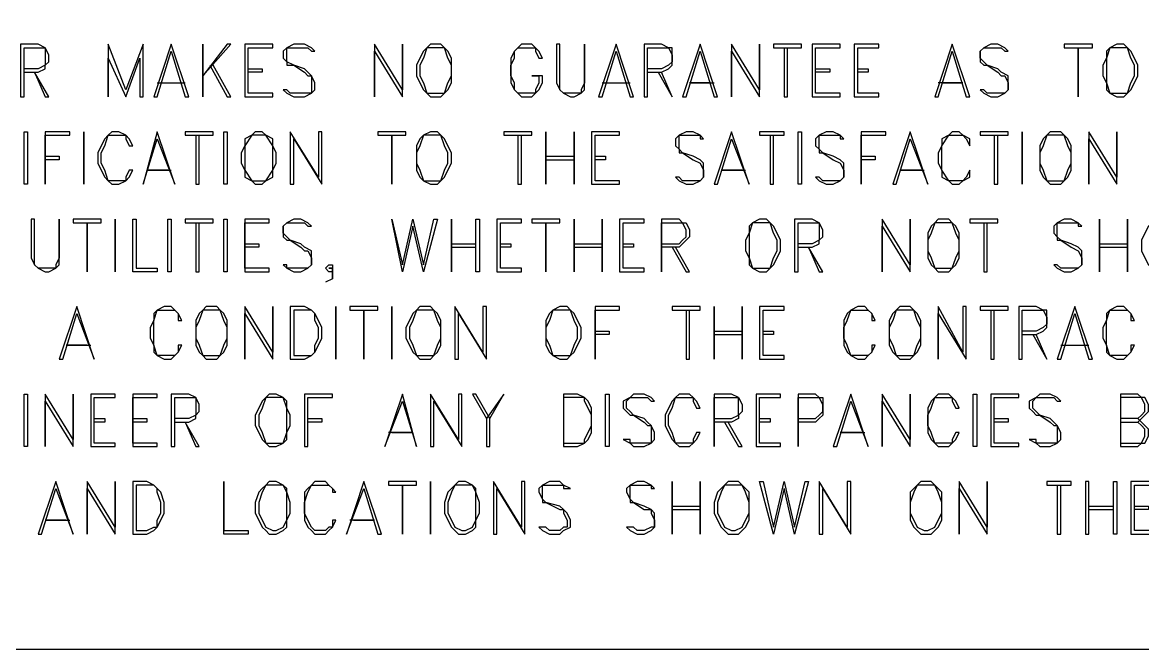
# Model space of a CAD drawing. Header units: metres. Extents: x 0 to 4950, y 0 to 3150.
# Drawn here: x 265.5 to 585.3, y 0 to 179.2 of the extents above; entities that cross this region are included whole.
import ezdxf

# ---------------------------------------------------------------- set-up
doc = ezdxf.new("R2010")
doc.units = ezdxf.units.M
doc.layers.add('SITE_BASE', color=7, linetype='Continuous')

msp = doc.modelspace()

# ---------------------------------------------------------------- linework, layer by layer
at = {"layer": 'SITE_BASE'}
for p, q in [((304, 162), (312, 162)), ((305, 162), (311, 162)), ((431, 162), (439, 162)), ((432, 162), (438, 162)), ((415, 141), (423, 141)), ((415, 140), (423, 140)), ((388, 116), (395, 116)), ((423, 116), (431, 116)), ((573, 116), (581, 116)), ((388, 115), (395, 115)), ((423, 115), (431, 115)), ((573, 115), (581, 115)), ((354, 108), (354, 107)), ((463, 91), (471, 91)), ((463, 90), (471, 90)), ((562, 87), (570, 87)), ((563, 87), (569, 87)), ((584, 66), (579, 66)), ((579, 65), (584, 65)), ((451, 41), (459, 41)), ((451, 40), (459, 40)), ((570, 41), (577, 41)), ((570, 40), (577, 40))]:
    msp.add_line(p, q, dxfattribs=at)
for points in [[(0, 3150), (4950, 3150), (4950, 0), (0, 0), (0, 3150)], [(266, 165), (270, 165), (272, 166), (272, 167), (273, 168), (273, 170), (272, 172), (270, 173), (265, 173), (265, 158), (266, 158), (266, 172), (270, 172), (272, 172), (272, 170), (272, 168), (272, 167), (270, 166), (266, 166)], [(290, 173), (290, 158), (290, 169), (295, 158), (299, 169), (299, 158), (300, 158), (300, 173), (295, 160), (290, 173)], [(308, 173), (303, 158), (304, 158), (308, 171), (312, 158), (313, 158), (308, 173)], [(317, 158), (317, 173), (317, 158)], [(325, 173), (324, 173), (317, 164), (325, 173)], [(329, 173), (329, 158), (337, 158), (337, 159), (330, 159), (330, 172), (337, 172), (337, 173), (329, 173)], [(340, 160), (341, 159), (343, 158), (346, 158), (348, 159), (349, 160), (349, 162), (348, 164), (347, 165), (346, 166), (343, 167), (341, 168), (341, 169), (341, 171), (341, 172), (343, 172), (346, 172), (347, 172), (348, 171), (349, 171), (348, 172), (346, 173), (343, 173), (341, 172), (340, 171), (340, 169), (341, 168), (341, 167), (343, 167), (346, 165), (347, 164), (348, 164), (348, 162), (348, 160), (348, 159), (346, 159), (343, 159), (342, 159), (341, 160), (340, 160)], [(366, 173), (366, 158), (366, 171), (374, 158), (374, 173), (374, 160), (366, 173)], [(382, 173), (381, 172), (380, 171), (379, 169), (378, 167), (378, 164), (379, 162), (380, 160), (381, 159), (382, 158), (385, 158), (386, 159), (387, 160), (388, 162), (388, 164), (388, 167), (388, 169), (387, 171), (386, 172), (385, 173), (382, 173)], [(411, 164), (413, 164), (413, 162), (412, 160), (412, 159), (411, 159), (408, 159), (407, 159), (406, 160), (406, 162), (405, 164), (405, 167), (406, 169), (406, 171), (407, 172), (408, 172), (411, 172), (412, 172), (412, 171), (413, 169), (414, 169), (413, 171), (412, 172), (411, 173), (408, 173), (407, 172), (406, 171), (405, 169), (405, 167), (405, 164), (405, 162), (406, 160), (407, 159), (408, 158), (411, 158), (412, 159), (413, 160), (414, 162), (414, 164), (411, 164)], [(426, 173), (426, 162), (425, 160), (425, 159), (423, 159), (422, 159), (420, 159), (419, 160), (419, 162), (419, 173), (418, 173), (418, 162), (419, 160), (420, 159), (422, 158), (423, 158), (425, 159), (426, 160), (426, 162), (426, 173)], [(435, 173), (430, 158), (431, 158), (435, 171), (439, 158), (440, 158), (435, 173)], [(444, 165), (448, 165), (450, 166), (451, 167), (451, 168), (451, 170), (451, 172), (450, 172), (448, 173), (443, 173), (443, 158), (444, 158), (444, 172), (448, 172), (450, 172), (451, 170), (451, 168), (450, 167), (448, 166), (444, 166)], [(459, 173), (454, 158), (455, 158), (459, 171), (463, 158), (464, 158), (459, 173)], [(468, 173), (468, 158), (468, 171), (476, 158), (476, 173), (476, 160), (468, 173)], [(488, 172), (488, 173), (480, 173), (480, 172), (488, 172)], [(491, 173), (491, 158), (499, 158), (499, 159), (492, 159), (492, 172), (499, 172), (499, 173), (491, 173)], [(503, 173), (503, 158), (510, 158), (510, 159), (504, 159), (504, 172), (510, 172), (510, 173), (503, 173)], [(531, 173), (526, 158), (527, 158), (531, 171), (535, 158), (536, 158), (531, 173)], [(539, 160), (540, 159), (542, 158), (544, 158), (546, 159), (547, 160), (547, 162), (547, 164), (545, 165), (544, 166), (541, 167), (540, 168), (539, 169), (539, 171), (540, 172), (542, 172), (544, 172), (545, 172), (546, 171), (547, 171), (546, 172), (544, 173), (542, 173), (540, 172), (539, 171), (539, 169), (539, 168), (540, 167), (541, 167), (544, 165), (545, 164), (546, 164), (547, 162), (547, 160), (546, 159), (544, 159), (542, 159), (541, 159), (540, 160), (539, 160)], [(571, 172), (571, 173), (563, 173), (563, 172), (571, 172)], [(578, 173), (576, 172), (575, 171), (575, 169), (574, 167), (574, 164), (575, 162), (575, 160), (576, 159), (578, 158), (580, 158), (581, 159), (582, 160), (583, 162), (584, 164), (584, 167), (583, 169), (582, 171), (581, 172), (580, 173), (578, 173)], [(383, 172), (381, 172), (380, 169), (379, 167), (379, 164), (380, 162), (381, 159), (383, 159), (384, 159), (386, 159), (387, 162), (388, 164), (388, 167), (387, 169), (386, 172), (384, 172), (383, 172)], [(483, 172), (483, 158), (484, 158), (484, 172)], [(567, 172), (567, 158), (567, 172)], [(578, 172), (576, 172), (575, 169), (575, 167), (575, 164), (575, 162), (576, 159), (578, 159), (579, 159), (581, 159), (582, 162), (583, 164), (583, 167), (582, 169), (581, 172), (579, 172), (578, 172)], [(319, 167), (324, 158), (325, 158), (320, 167)], [(269, 165), (272, 158), (273, 158), (269, 165)], [(330, 166), (334, 166), (334, 165), (330, 165)], [(447, 165), (451, 158), (448, 165)], [(492, 166), (496, 166), (496, 165), (492, 165)], [(504, 166), (507, 166), (507, 165), (504, 165)], [(462, 162), (456, 162), (463, 162)], [(528, 162), (534, 162), (527, 162)], [(267, 133), (266, 133), (266, 148), (267, 148), (267, 133)], [(272, 148), (272, 133), (272, 147), (279, 147), (279, 148), (272, 148)], [(283, 133), (283, 148), (283, 133)], [(297, 137), (296, 137), (295, 135), (295, 134), (293, 134), (291, 134), (290, 134), (289, 137), (288, 139), (288, 142), (289, 144), (290, 147), (291, 147), (293, 147), (295, 147), (295, 146), (296, 144), (297, 144), (296, 146), (295, 147), (293, 148), (291, 148), (290, 147), (289, 146), (288, 144), (287, 142), (287, 139), (288, 137), (289, 135), (290, 134), (291, 133), (293, 133), (295, 134), (296, 135), (297, 137)], [(304, 148), (300, 133), (304, 146), (309, 133), (304, 148)], [(320, 147), (320, 148), (312, 148), (312, 147), (320, 147)], [(324, 133), (323, 133), (323, 148), (324, 148), (324, 133)], [(332, 148), (331, 147), (329, 146), (329, 144), (328, 142), (328, 139), (329, 137), (329, 135), (331, 134), (332, 133), (334, 133), (335, 134), (337, 135), (337, 137), (338, 139), (338, 142), (337, 144), (337, 146), (335, 147), (334, 148), (332, 148)], [(351, 133), (351, 148), (350, 148), (350, 135), (342, 148), (342, 133), (343, 133), (343, 146), (351, 133)], [(375, 147), (375, 148), (367, 148), (367, 147), (375, 147)], [(382, 148), (380, 147), (379, 146), (378, 144), (378, 142), (378, 139), (378, 137), (379, 135), (380, 134), (382, 133), (384, 133), (385, 134), (386, 135), (387, 137), (388, 139), (388, 142), (387, 144), (386, 146), (385, 147), (384, 148), (382, 148)], [(411, 147), (411, 148), (403, 148), (403, 147), (411, 147)], [(415, 133), (415, 148), (415, 133)], [(423, 148), (423, 133), (423, 148)], [(428, 148), (428, 133), (436, 133), (436, 134), (429, 134), (429, 147), (436, 147), (436, 148), (428, 148)], [(452, 135), (453, 134), (455, 133), (457, 133), (459, 134), (460, 135), (460, 137), (460, 139), (459, 140), (457, 141), (454, 142), (453, 143), (453, 144), (453, 146), (453, 147), (455, 147), (457, 147), (459, 147), (459, 146), (460, 146), (459, 147), (457, 148), (455, 148), (453, 147), (452, 146), (452, 144), (453, 143), (453, 142), (454, 142), (457, 140), (459, 139), (460, 137), (460, 135), (459, 134), (457, 134), (455, 134), (454, 134), (453, 135), (452, 135)], [(468, 148), (463, 133), (464, 133), (468, 146), (473, 133), (468, 148)], [(483, 147), (483, 148), (476, 148), (476, 147), (483, 147)], [(488, 133), (487, 133), (487, 148), (488, 148), (488, 133)], [(492, 135), (493, 134), (495, 133), (497, 133), (499, 134), (500, 135), (500, 137), (500, 139), (499, 140), (497, 141), (494, 142), (493, 143), (493, 144), (493, 146), (493, 147), (495, 147), (497, 147), (499, 147), (499, 146), (500, 146), (499, 147), (497, 148), (495, 148), (493, 147), (492, 146), (492, 144), (493, 143), (493, 142), (494, 142), (497, 140), (499, 139), (500, 137), (500, 135), (499, 134), (497, 134), (495, 134), (494, 134), (493, 135), (492, 135)], [(505, 148), (505, 133), (505, 147), (512, 147), (512, 148), (505, 148)], [(519, 148), (514, 133), (515, 133), (519, 146), (524, 133), (519, 148)], [(536, 137), (535, 135), (534, 134), (533, 134), (531, 134), (530, 134), (528, 137), (528, 139), (528, 142), (528, 144), (530, 147), (531, 147), (533, 147), (534, 147), (535, 146), (536, 144), (536, 146), (534, 147), (533, 148), (531, 148), (530, 147), (528, 146), (528, 144), (527, 142), (527, 139), (528, 137), (528, 135), (530, 134), (531, 133), (533, 133), (534, 134), (536, 135), (536, 137)], [(547, 147), (547, 148), (539, 148), (539, 147), (547, 147)], [(551, 133), (551, 148), (551, 133)], [(559, 148), (558, 147), (557, 146), (556, 144), (556, 142), (556, 139), (556, 137), (557, 135), (558, 134), (559, 133), (562, 133), (563, 134), (564, 135), (565, 137), (565, 139), (565, 142), (565, 144), (564, 146), (563, 147), (562, 148), (559, 148)], [(570, 148), (570, 133), (570, 146), (578, 133), (578, 148), (578, 135), (570, 148)], [(315, 147), (315, 133), (316, 133), (316, 147)], [(332, 147), (331, 147), (329, 144), (329, 142), (329, 139), (329, 137), (331, 134), (332, 134), (334, 134), (335, 134), (337, 137), (337, 139), (337, 142), (337, 144), (335, 147), (334, 147), (332, 147)], [(371, 147), (371, 133), (371, 147)], [(382, 147), (380, 147), (379, 144), (378, 142), (378, 139), (379, 137), (380, 134), (382, 134), (383, 134), (385, 134), (386, 137), (387, 139), (387, 142), (386, 144), (385, 147), (383, 147), (382, 147)], [(407, 147), (407, 133), (408, 133), (408, 147)], [(479, 147), (479, 133), (480, 133), (480, 147)], [(543, 147), (543, 133), (544, 133), (544, 147)], [(560, 147), (558, 147), (557, 144), (556, 142), (556, 139), (557, 137), (558, 134), (560, 134), (561, 134), (563, 134), (564, 137), (565, 139), (565, 142), (564, 144), (563, 147), (561, 147), (560, 147)], [(272, 141), (276, 141), (276, 140), (272, 140)], [(429, 141), (432, 141), (432, 140), (429, 140)], [(505, 141), (509, 141), (509, 140), (505, 140)], [(307, 137), (301, 137), (308, 137)], [(471, 137), (465, 137), (472, 137)], [(522, 137), (516, 137), (523, 137)], [(276, 123), (276, 112), (275, 110), (275, 109), (273, 109), (272, 109), (270, 109), (269, 110), (269, 112), (269, 123), (268, 123), (268, 112), (269, 110), (270, 109), (272, 108), (273, 108), (275, 109), (276, 110), (276, 112), (276, 123)], [(288, 122), (288, 123), (280, 123), (280, 122), (288, 122)], [(284, 122), (284, 108), (284, 122)], [(292, 108), (292, 123), (292, 108)], [(297, 108), (297, 123), (298, 123), (298, 109), (304, 109), (304, 108), (297, 108)], [(308, 108), (307, 108), (307, 123), (308, 123), (308, 108)], [(320, 122), (320, 123), (312, 123), (312, 122), (320, 122)], [(315, 122), (315, 108), (316, 108), (316, 122)], [(324, 108), (323, 108), (323, 123), (324, 123), (324, 108)], [(329, 123), (329, 108), (336, 108), (336, 109), (329, 109), (329, 122), (336, 122), (336, 123), (329, 123)], [(340, 110), (341, 109), (343, 108), (345, 108), (347, 109), (348, 110), (348, 112), (348, 114), (346, 115), (345, 116), (342, 117), (341, 118), (340, 119), (340, 121), (341, 122), (343, 122), (345, 122), (346, 122), (347, 121), (348, 121), (347, 122), (345, 123), (343, 123), (341, 122), (340, 121), (340, 119), (340, 118), (341, 117), (342, 117), (345, 115), (346, 114), (347, 114), (348, 112), (348, 110), (347, 109), (345, 109), (343, 109), (341, 109), (341, 110), (340, 110)], [(380, 108), (377, 121), (374, 108), (371, 123), (374, 110), (377, 123), (380, 110), (383, 123), (384, 123), (380, 108)], [(388, 108), (388, 123), (388, 108)], [(396, 123), (396, 108), (395, 108), (395, 123), (396, 123)], [(401, 123), (401, 108), (408, 108), (408, 109), (402, 109), (402, 122), (408, 122), (408, 123), (401, 123)], [(419, 122), (419, 123), (411, 123), (411, 122), (419, 122)], [(415, 122), (415, 108), (415, 122)], [(423, 108), (423, 123), (423, 108)], [(431, 123), (431, 108), (431, 123)], [(436, 123), (436, 108), (443, 108), (443, 109), (437, 109), (437, 122), (443, 122), (443, 123), (436, 123)], [(448, 123), (448, 108), (448, 122), (453, 122), (454, 122), (453, 123), (448, 123)], [(448, 116), (453, 116), (454, 117), (455, 118), (455, 120), (454, 122), (455, 122), (456, 120), (456, 118), (455, 117), (454, 116), (453, 115), (448, 115)], [(476, 123), (474, 122), (473, 121), (473, 119), (472, 117), (472, 114), (473, 112), (473, 110), (474, 109), (476, 108), (478, 108), (479, 109), (480, 110), (481, 112), (482, 114), (482, 117), (481, 119), (480, 121), (479, 122), (478, 123), (476, 123)], [(476, 122), (474, 122), (473, 119), (473, 117), (473, 114), (473, 112), (474, 109), (476, 109), (477, 109), (479, 109), (480, 112), (481, 114), (481, 117), (480, 119), (479, 122), (477, 122), (476, 122)], [(487, 115), (491, 115), (493, 116), (493, 117), (494, 118), (494, 120), (493, 122), (491, 123), (486, 123), (486, 108), (487, 108), (487, 122), (491, 122), (493, 122), (493, 120), (493, 118), (493, 117), (491, 116), (487, 116)], [(511, 123), (511, 108), (511, 121), (519, 108), (519, 123), (519, 110), (511, 123)], [(527, 123), (526, 122), (525, 121), (524, 119), (524, 117), (524, 114), (524, 112), (525, 110), (526, 109), (527, 108), (530, 108), (531, 109), (532, 110), (533, 112), (533, 114), (533, 117), (533, 119), (532, 121), (531, 122), (530, 123), (527, 123)], [(528, 122), (526, 122), (525, 119), (524, 117), (524, 114), (525, 112), (526, 109), (528, 109), (529, 109), (531, 109), (532, 112), (533, 114), (533, 117), (532, 119), (531, 122), (529, 122), (528, 122)], [(544, 122), (544, 123), (536, 123), (536, 122), (544, 122)], [(540, 122), (540, 108), (541, 108), (541, 122)], [(560, 110), (561, 109), (563, 108), (565, 108), (567, 109), (568, 110), (568, 112), (568, 114), (567, 115), (565, 116), (562, 117), (561, 118), (561, 119), (561, 121), (561, 122), (563, 122), (565, 122), (567, 122), (567, 121), (568, 121), (567, 122), (565, 123), (563, 123), (561, 122), (560, 121), (560, 119), (561, 118), (561, 117), (562, 117), (565, 115), (567, 114), (568, 112), (568, 110), (567, 109), (565, 109), (563, 109), (562, 109), (561, 110), (560, 110)], [(573, 108), (573, 123), (573, 108)], [(581, 123), (581, 108), (581, 123)], [(589, 123), (588, 122), (587, 121), (586, 119), (585, 117), (585, 114), (586, 112), (587, 110), (588, 109), (589, 108), (592, 108), (593, 109), (594, 110), (595, 112), (595, 114), (595, 117), (595, 119), (594, 121), (593, 122), (592, 123), (589, 123)], [(329, 116), (333, 116), (333, 115), (329, 115)], [(402, 116), (405, 116), (405, 115), (402, 115)], [(437, 116), (440, 116), (440, 115), (437, 115)], [(451, 115), (455, 108), (456, 108), (452, 115)], [(490, 115), (493, 108), (494, 108), (490, 115)], [(354, 106), (354, 109), (353, 109), (354, 109), (354, 108), (353, 108), (352, 109), (353, 110), (354, 110), (354, 109), (354, 107), (354, 106), (352, 105)], [(281, 98), (276, 83), (277, 83), (281, 96), (286, 83), (281, 98)], [(311, 87), (310, 87), (310, 85), (309, 84), (308, 84), (306, 84), (304, 84), (303, 87), (303, 89), (303, 92), (303, 94), (304, 97), (306, 97), (308, 97), (309, 97), (310, 96), (310, 94), (311, 94), (310, 96), (309, 97), (308, 98), (306, 98), (304, 97), (303, 96), (303, 94), (302, 92), (302, 89), (303, 87), (303, 85), (304, 84), (306, 83), (308, 83), (309, 84), (310, 85), (311, 87)], [(318, 98), (317, 97), (316, 96), (315, 94), (315, 92), (315, 89), (315, 87), (316, 85), (317, 84), (318, 83), (321, 83), (322, 84), (323, 85), (324, 87), (324, 89), (324, 92), (324, 94), (323, 96), (322, 97), (321, 98), (318, 98)], [(319, 97), (317, 97), (316, 94), (315, 92), (315, 89), (316, 87), (317, 84), (319, 84), (320, 84), (322, 84), (323, 87), (324, 89), (324, 92), (323, 94), (322, 97), (320, 97), (319, 97)], [(329, 98), (329, 83), (329, 96), (337, 83), (337, 98), (337, 85), (329, 98)], [(342, 98), (342, 83), (346, 83), (348, 84), (349, 85), (350, 87), (351, 89), (351, 92), (350, 94), (349, 96), (348, 97), (346, 98), (342, 98)], [(343, 97), (343, 84), (346, 84), (348, 84), (349, 85), (349, 87), (350, 89), (350, 92), (349, 94), (349, 96), (348, 97), (346, 97), (343, 97)], [(355, 83), (355, 98), (355, 83)], [(367, 97), (367, 98), (359, 98), (359, 97), (367, 97)], [(363, 97), (363, 83), (363, 97)], [(371, 83), (371, 98), (371, 83)], [(379, 98), (378, 97), (377, 96), (376, 94), (375, 92), (375, 89), (376, 87), (377, 85), (378, 84), (379, 83), (382, 83), (383, 84), (384, 85), (385, 87), (385, 89), (385, 92), (385, 94), (384, 96), (383, 97), (382, 98), (379, 98)], [(380, 97), (378, 97), (377, 94), (376, 92), (376, 89), (377, 87), (378, 84), (380, 84), (381, 84), (383, 84), (384, 87), (385, 89), (385, 92), (384, 94), (383, 97), (381, 97), (380, 97)], [(398, 83), (398, 98), (397, 98), (397, 85), (389, 98), (389, 83), (390, 83), (390, 96), (398, 83)], [(419, 98), (417, 97), (416, 96), (415, 94), (415, 92), (415, 89), (415, 87), (416, 85), (417, 84), (419, 83), (421, 83), (422, 84), (423, 85), (424, 87), (425, 89), (425, 92), (424, 94), (423, 96), (422, 97), (421, 98), (419, 98)], [(419, 97), (417, 97), (416, 94), (415, 92), (415, 89), (416, 87), (417, 84), (419, 84), (420, 84), (422, 84), (423, 87), (424, 89), (424, 92), (423, 94), (422, 97), (420, 97), (419, 97)], [(429, 98), (429, 83), (429, 97), (436, 97), (436, 98), (429, 98)], [(459, 97), (459, 98), (451, 98), (451, 97), (459, 97)], [(455, 97), (455, 83), (456, 83), (456, 97)], [(463, 83), (463, 98), (463, 83)], [(471, 98), (471, 83), (471, 98)], [(476, 98), (476, 83), (483, 83), (483, 84), (477, 84), (477, 97), (483, 97), (483, 98), (476, 98)], [(509, 87), (508, 87), (508, 85), (507, 84), (506, 84), (504, 84), (502, 84), (501, 87), (500, 89), (500, 92), (501, 94), (502, 97), (504, 97), (506, 97), (507, 97), (508, 96), (508, 94), (509, 94), (508, 96), (507, 97), (506, 98), (504, 98), (502, 97), (501, 96), (500, 94), (500, 92), (500, 89), (500, 87), (501, 85), (502, 84), (504, 83), (506, 83), (507, 84), (508, 85), (509, 87)], [(516, 98), (515, 97), (514, 96), (513, 94), (513, 92), (513, 89), (513, 87), (514, 85), (515, 84), (516, 83), (519, 83), (520, 84), (521, 85), (522, 87), (522, 89), (522, 92), (522, 94), (521, 96), (520, 97), (519, 98), (516, 98)], [(517, 97), (515, 97), (514, 94), (513, 92), (513, 89), (514, 87), (515, 84), (517, 84), (518, 84), (520, 84), (521, 87), (522, 89), (522, 92), (521, 94), (520, 97), (518, 97), (517, 97)], [(527, 98), (527, 83), (527, 96), (535, 83), (535, 98), (534, 98), (534, 85), (527, 98)], [(547, 97), (547, 98), (539, 98), (539, 97), (547, 97)], [(542, 97), (542, 83), (543, 83), (543, 97)], [(551, 90), (555, 90), (557, 91), (558, 92), (558, 93), (558, 95), (558, 97), (557, 97), (555, 98), (550, 98), (550, 83), (551, 83), (551, 97), (555, 97), (557, 97), (558, 95), (558, 93), (557, 92), (555, 91), (551, 91)], [(566, 98), (561, 83), (562, 83), (566, 96), (570, 83), (571, 83), (566, 98)], [(583, 87), (582, 87), (582, 85), (581, 84), (580, 84), (578, 84), (576, 84), (575, 87), (575, 89), (575, 92), (575, 94), (576, 97), (578, 97), (580, 97), (581, 97), (582, 96), (582, 94), (583, 94), (582, 96), (581, 97), (580, 98), (578, 98), (576, 97), (575, 96), (575, 94), (574, 92), (574, 89), (575, 87), (575, 85), (576, 84), (578, 83), (580, 83), (581, 84), (582, 85), (583, 87)], [(429, 91), (433, 91), (433, 90), (429, 90)], [(477, 91), (480, 91), (480, 90), (477, 90)], [(554, 90), (558, 83), (555, 90)], [(284, 87), (278, 87), (285, 87)], [(267, 58), (266, 58), (266, 73), (267, 73), (267, 58)], [(272, 73), (272, 58), (272, 71), (280, 58), (280, 73), (280, 60), (272, 73)], [(285, 73), (285, 58), (292, 58), (292, 59), (286, 59), (286, 72), (292, 72), (292, 73), (285, 73)], [(297, 73), (297, 58), (304, 58), (304, 59), (297, 59), (297, 72), (304, 72), (304, 73), (297, 73)], [(309, 65), (313, 65), (315, 66), (315, 67), (316, 68), (316, 70), (315, 72), (313, 73), (308, 73), (308, 58), (309, 58), (309, 72), (313, 72), (315, 72), (315, 70), (315, 68), (315, 67), (313, 66), (309, 66)], [(336, 73), (335, 72), (334, 71), (333, 69), (332, 67), (332, 64), (333, 62), (334, 60), (335, 59), (336, 58), (338, 58), (340, 59), (341, 60), (341, 62), (342, 64), (342, 67), (341, 69), (341, 71), (340, 72), (338, 73), (336, 73)], [(337, 72), (335, 72), (334, 69), (333, 67), (333, 64), (334, 62), (335, 59), (337, 59), (338, 59), (340, 59), (341, 62), (341, 64), (341, 67), (341, 69), (340, 72), (338, 72), (337, 72)], [(354, 73), (346, 73), (346, 58), (347, 58), (347, 72), (354, 72), (354, 73)], [(374, 73), (369, 58), (374, 71), (378, 58), (374, 73)], [(391, 58), (391, 73), (390, 73), (390, 60), (382, 73), (382, 58), (383, 58), (383, 71), (391, 58)], [(399, 66), (395, 73), (394, 73), (398, 66), (398, 58), (399, 58), (399, 66), (403, 73), (398, 66)], [(420, 73), (420, 58), (424, 58), (426, 59), (427, 60), (428, 62), (428, 64), (428, 67), (428, 69), (427, 71), (426, 72), (424, 73), (420, 73)], [(420, 72), (420, 59), (424, 59), (426, 59), (426, 60), (427, 62), (428, 64), (428, 67), (427, 69), (426, 71), (426, 72), (424, 72), (420, 72)], [(433, 58), (432, 58), (432, 73), (433, 73), (433, 58)], [(437, 60), (439, 59), (440, 58), (443, 58), (445, 59), (446, 60), (446, 62), (445, 64), (444, 65), (443, 66), (440, 67), (439, 68), (438, 69), (438, 71), (439, 72), (440, 72), (443, 72), (444, 72), (445, 71), (446, 71), (445, 72), (443, 73), (440, 73), (439, 72), (437, 71), (437, 69), (438, 68), (439, 67), (440, 67), (443, 65), (444, 64), (445, 64), (445, 62), (445, 60), (445, 59), (443, 59), (440, 59), (439, 59), (439, 60), (437, 60)], [(459, 62), (458, 62), (457, 60), (457, 59), (456, 59), (453, 59), (452, 59), (451, 62), (450, 64), (450, 67), (451, 69), (452, 72), (453, 72), (456, 72), (457, 72), (457, 71), (458, 69), (459, 69), (458, 71), (457, 72), (456, 73), (453, 73), (452, 72), (451, 71), (450, 69), (449, 67), (449, 64), (450, 62), (451, 60), (452, 59), (453, 58), (456, 58), (457, 59), (458, 60), (459, 62)], [(463, 73), (463, 58), (463, 72), (468, 72), (470, 72), (468, 73), (463, 73)], [(463, 66), (468, 66), (470, 67), (470, 68), (470, 70), (470, 72), (471, 70), (471, 68), (470, 67), (470, 66), (468, 65), (463, 65)], [(475, 73), (475, 58), (482, 58), (482, 59), (476, 59), (476, 72), (482, 72), (482, 73), (475, 73)], [(487, 73), (487, 58), (487, 72), (492, 72), (493, 72), (492, 73), (487, 73)], [(487, 66), (492, 66), (493, 67), (494, 68), (494, 70), (493, 72), (494, 72), (494, 70), (494, 68), (494, 67), (493, 66), (492, 65), (487, 65)], [(502, 73), (497, 58), (498, 58), (502, 71), (507, 58), (502, 73)], [(511, 73), (511, 58), (511, 71), (519, 58), (519, 73), (519, 60), (511, 73)], [(533, 62), (532, 62), (531, 60), (531, 59), (530, 59), (527, 59), (526, 59), (525, 62), (524, 64), (524, 67), (525, 69), (526, 72), (527, 72), (530, 72), (531, 72), (531, 71), (532, 69), (533, 69), (532, 71), (531, 72), (530, 73), (527, 73), (526, 72), (525, 71), (524, 69), (524, 67), (524, 64), (524, 62), (525, 60), (526, 59), (527, 58), (530, 58), (531, 59), (532, 60), (533, 62)], [(538, 58), (537, 58), (537, 73), (538, 73), (538, 58)], [(542, 73), (542, 58), (550, 58), (550, 59), (543, 59), (543, 72), (550, 72), (550, 73), (542, 73)], [(553, 60), (555, 59), (556, 58), (559, 58), (561, 59), (562, 60), (562, 62), (561, 64), (560, 65), (559, 66), (556, 67), (555, 68), (554, 69), (554, 71), (555, 72), (556, 72), (559, 72), (560, 72), (561, 71), (562, 71), (561, 72), (559, 73), (556, 73), (555, 72), (553, 71), (553, 69), (554, 68), (555, 67), (556, 67), (559, 65), (560, 64), (561, 64), (561, 62), (561, 60), (561, 59), (559, 59), (556, 59), (555, 59), (555, 60), (553, 60)], [(579, 73), (579, 58), (584, 58), (585, 59), (586, 59), (587, 61), (587, 63), (586, 64), (585, 65), (584, 66), (585, 67), (586, 68), (586, 70), (585, 72), (584, 73), (579, 73)], [(579, 72), (579, 59), (584, 59), (585, 59), (586, 61), (586, 63), (585, 64), (584, 65), (585, 66), (586, 67), (587, 68), (587, 70), (586, 72), (585, 72), (584, 72), (579, 72)], [(286, 66), (289, 66), (289, 65), (286, 65)], [(297, 66), (301, 66), (301, 65), (297, 65)], [(312, 65), (315, 58), (316, 58), (312, 65)], [(347, 66), (351, 66), (351, 65), (347, 65)], [(466, 65), (470, 58), (471, 58), (467, 65)], [(476, 66), (479, 66), (479, 65), (476, 65)], [(543, 66), (547, 66), (547, 65), (543, 65)], [(371, 62), (377, 62), (370, 62)], [(505, 62), (499, 62), (506, 62)], [(275, 48), (270, 33), (271, 33), (275, 46), (280, 33), (275, 48)], [(284, 48), (284, 33), (284, 46), (292, 33), (292, 48), (292, 35), (284, 48)], [(297, 48), (297, 33), (301, 33), (303, 34), (304, 35), (305, 37), (306, 39), (306, 42), (305, 45), (304, 46), (303, 47), (301, 48), (297, 48)], [(323, 33), (323, 48), (323, 34), (330, 34), (330, 33), (323, 33)], [(336, 48), (335, 47), (334, 46), (333, 45), (332, 42), (332, 39), (333, 37), (334, 35), (335, 34), (336, 33), (338, 33), (340, 34), (341, 35), (341, 37), (342, 39), (342, 42), (341, 45), (341, 46), (340, 47), (338, 48), (336, 48)], [(355, 37), (354, 37), (354, 35), (353, 35), (352, 34), (349, 34), (348, 35), (347, 37), (346, 39), (346, 42), (347, 45), (348, 47), (349, 47), (352, 47), (353, 47), (354, 46), (354, 45), (355, 45), (354, 46), (353, 47), (352, 48), (349, 48), (348, 47), (347, 46), (346, 45), (346, 42), (346, 39), (346, 37), (347, 35), (348, 34), (349, 33), (352, 33), (353, 34), (354, 35), (355, 37)], [(363, 48), (358, 33), (363, 46), (367, 33), (368, 33), (363, 48)], [(378, 47), (378, 48), (370, 48), (370, 47), (378, 47)], [(382, 33), (382, 48), (382, 33)], [(390, 48), (389, 47), (388, 46), (387, 45), (386, 42), (386, 39), (387, 37), (388, 35), (389, 34), (390, 33), (392, 33), (394, 34), (395, 35), (395, 37), (396, 39), (396, 42), (395, 45), (395, 46), (394, 47), (392, 48), (390, 48)], [(409, 33), (409, 48), (408, 48), (408, 35), (400, 48), (400, 33), (401, 33), (401, 46), (409, 33)], [(413, 35), (414, 34), (416, 33), (419, 33), (420, 34), (422, 35), (422, 37), (421, 39), (420, 40), (419, 41), (415, 42), (414, 43), (414, 45), (414, 46), (414, 47), (416, 47), (419, 47), (420, 47), (420, 46), (422, 46), (420, 47), (419, 48), (416, 48), (414, 47), (413, 46), (413, 45), (414, 43), (414, 42), (415, 42), (419, 40), (420, 40), (420, 39), (421, 37), (421, 35), (420, 35), (419, 34), (416, 34), (415, 35), (414, 35), (413, 35)], [(438, 35), (439, 34), (441, 33), (443, 33), (445, 34), (446, 35), (446, 37), (446, 39), (445, 40), (443, 41), (440, 42), (439, 43), (439, 45), (439, 46), (439, 47), (441, 47), (443, 47), (445, 47), (445, 46), (446, 46), (445, 47), (443, 48), (441, 48), (439, 47), (438, 46), (438, 45), (439, 43), (439, 42), (440, 42), (443, 40), (445, 40), (445, 39), (446, 37), (446, 35), (445, 35), (443, 34), (441, 34), (440, 35), (439, 35), (438, 35)], [(451, 33), (451, 48), (451, 33)], [(459, 48), (459, 33), (459, 48)], [(467, 48), (466, 47), (465, 46), (464, 45), (463, 42), (463, 39), (464, 37), (465, 35), (466, 34), (467, 33), (470, 33), (471, 34), (472, 35), (473, 37), (473, 39), (473, 42), (473, 45), (472, 46), (471, 47), (470, 48), (467, 48)], [(486, 33), (483, 46), (480, 33), (476, 48), (477, 48), (480, 35), (483, 48), (486, 35), (489, 48), (490, 48), (486, 33)], [(502, 33), (502, 48), (501, 48), (501, 35), (493, 48), (493, 33), (494, 33), (494, 46), (502, 33)], [(522, 48), (521, 47), (520, 46), (519, 45), (519, 42), (519, 39), (519, 37), (520, 35), (521, 34), (522, 33), (525, 33), (526, 34), (527, 35), (528, 37), (528, 39), (528, 42), (528, 45), (527, 46), (526, 47), (525, 48), (522, 48)], [(533, 48), (533, 33), (533, 46), (541, 33), (541, 48), (541, 35), (533, 48)], [(565, 47), (565, 48), (558, 48), (558, 47), (565, 47)], [(569, 33), (570, 33), (570, 48), (569, 48), (569, 33)], [(578, 48), (578, 33), (577, 33), (577, 48), (578, 48)], [(582, 48), (582, 33), (590, 33), (590, 34), (583, 34), (583, 47), (590, 47), (590, 48), (582, 48)], [(298, 47), (298, 34), (301, 34), (303, 35), (304, 35), (304, 37), (305, 39), (305, 42), (304, 45), (304, 46), (303, 47), (301, 47), (298, 47)], [(337, 47), (335, 47), (334, 45), (333, 42), (333, 39), (334, 37), (335, 35), (337, 34), (338, 34), (340, 35), (341, 37), (341, 39), (341, 42), (341, 45), (340, 47), (338, 47), (337, 47)], [(374, 47), (374, 33), (374, 47)], [(391, 47), (389, 47), (388, 45), (387, 42), (387, 39), (388, 37), (389, 35), (391, 34), (392, 34), (394, 35), (395, 37), (395, 39), (395, 42), (395, 45), (394, 47), (392, 47), (391, 47)], [(468, 47), (466, 47), (465, 45), (464, 42), (464, 39), (465, 37), (466, 35), (468, 34), (469, 34), (471, 35), (472, 37), (473, 39), (473, 42), (472, 45), (471, 47), (469, 47), (468, 47)], [(523, 47), (521, 47), (520, 45), (519, 42), (519, 39), (520, 37), (521, 35), (523, 34), (524, 34), (526, 35), (527, 37), (528, 39), (528, 42), (527, 45), (526, 47), (524, 47), (523, 47)], [(561, 47), (561, 33), (562, 33), (562, 47)], [(583, 41), (587, 41), (587, 40), (583, 40)], [(278, 37), (272, 37), (279, 37)], [(360, 37), (366, 37), (359, 37)]]:
    msp.add_lwpolyline(points, dxfattribs=at)

doc.saveas('drawing.dxf')
